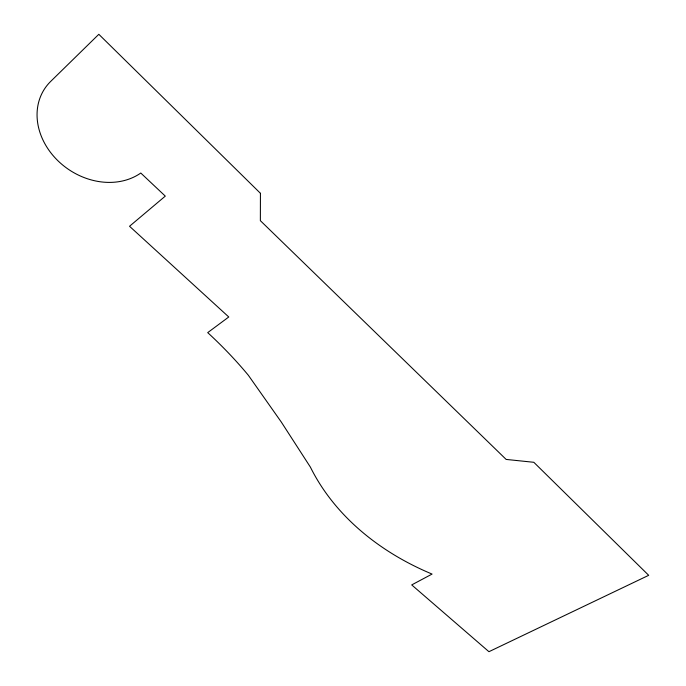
<?xml version="1.0" encoding="UTF-8"?>
<svg xmlns="http://www.w3.org/2000/svg" width="686" height="686" viewBox="0 0 686 686"><rect width="100%" height="100%" fill="white"/><g stroke="black" fill="none" stroke-linecap="round" stroke-linejoin="round"><path stroke-width="1.03" d="M260.431 193.298L260.363 220.669L506.157 459.431L533.828 462.295L648.69 575.314L488.938 651.7L411.711 584.909L432.077 574.071A274.734 211.082 -2.6 0 1 310.415 467.149L281.303 422.053L248.349 375.268A387.444 254.009 22.8 0 0 207.712 332.624L228.772 316.983L129.534 226.269L165.292 196.119L140.784 173.035A64.938 53.834 34.4 0 1 56.732 159.564A64.938 53.834 34.4 0 1 50.738 81.368L98.827 34.3L260.431 193.298"/></g></svg>
